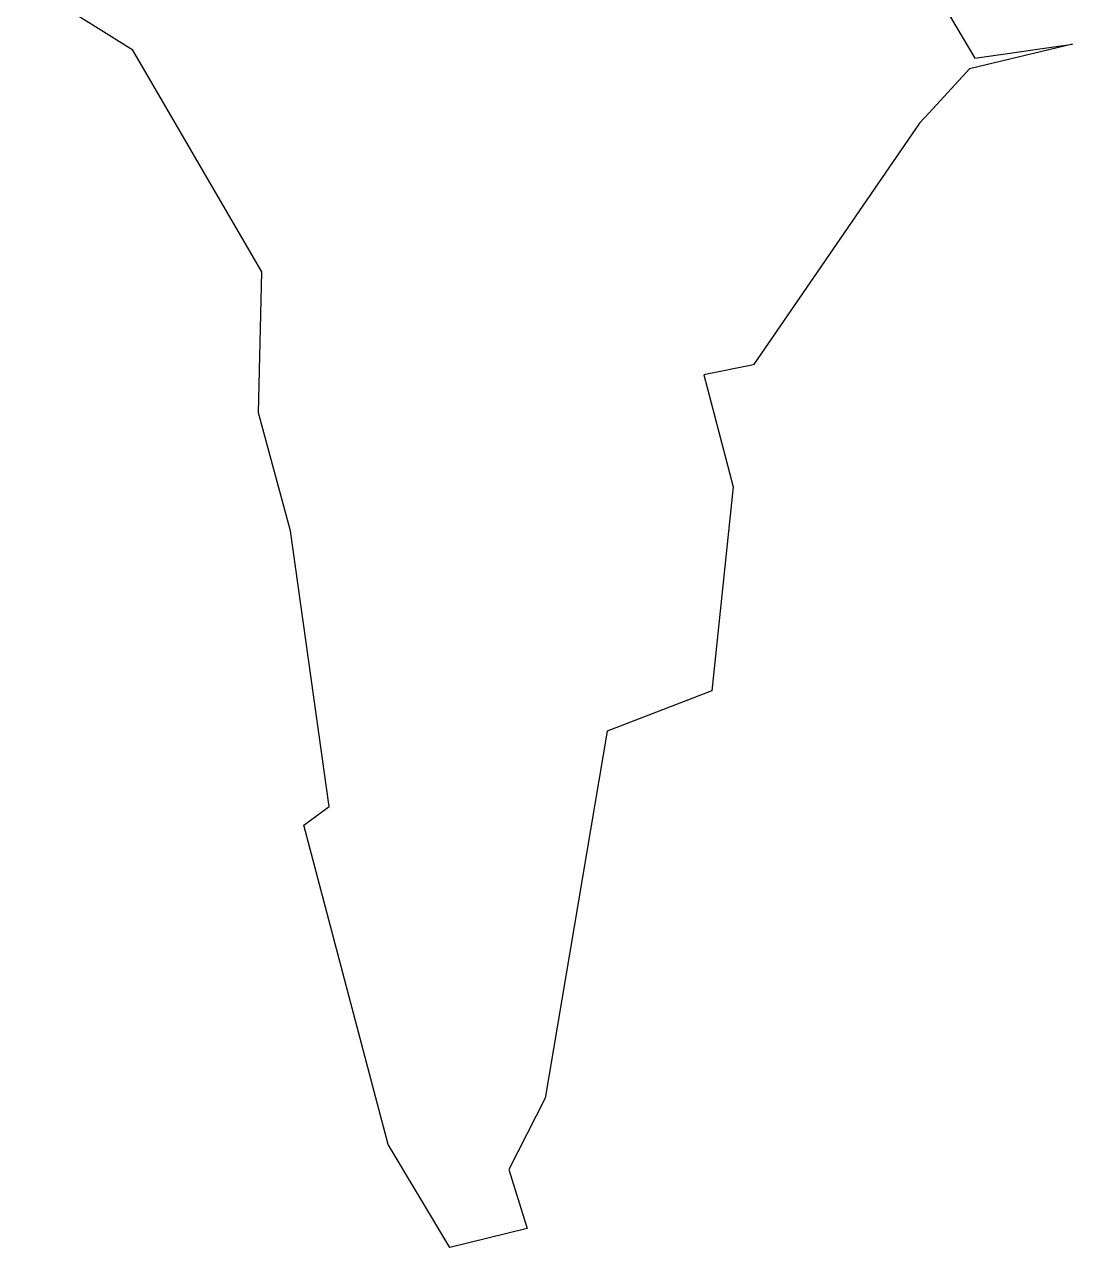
# Model space of a CAD drawing. Header units: metres. Extents: x 332876 to 333955, y 1790909 to 1792363.
# Drawn here: x 333345 to 333955, y 1790909 to 1791621 of the extents above; entities that cross this region are included whole.
import ezdxf

# ---------------------------------------------------------------- set-up
doc = ezdxf.new("R2010")
doc.units = ezdxf.units.M
doc.layers.add('village', color=3, linetype='Continuous')

msp = doc.modelspace()

# ---------------------------------------------------------------- linework, layer by layer
at = {"layer": 'village', "color": 3}
for p, q in [((333807.18, 1791755.93), (333898.07, 1791601.1)), ((333408.07, 1791605.69), (333345.07, 1791645.23)), ((333955.02, 1791609.3), (333895.14, 1791594.92)), ((333898.07, 1791601.1), (333955.02, 1791609.3)), ((333483.12, 1791476.87), (333408.07, 1791605.69)), ((333895.14, 1791594.92), (333873.97, 1791571.9)), ((333873.97, 1791571.9), (333866.03, 1791563.27)), ((333866.03, 1791563.27), (333769.37, 1791422.58)), ((333481.21, 1791394.78), (333483.12, 1791476.87)), ((333769.37, 1791422.58), (333740.35, 1791416.83)), ((333740.35, 1791416.83), (333757.61, 1791351.74)), ((333499.83, 1791326.03), (333481.21, 1791394.78)), ((333757.61, 1791351.74), (333745.16, 1791232.99)), ((333522.35, 1791165.63), (333499.83, 1791326.03)), ((333745.16, 1791232.99), (333684.14, 1791209.55)), ((333684.14, 1791209.55), (333648.2, 1790995.92)), ((333507.62, 1791154.78), (333522.35, 1791165.63)), ((333556.79, 1790968.95), (333507.62, 1791154.78)), ((333648.2, 1790995.92), (333627.04, 1790954.36)), ((333592.69, 1790909.03), (333556.79, 1790968.95)), ((333627.04, 1790954.36), (333637.58, 1790920.09)), ((333637.58, 1790920.09), (333592.69, 1790909.03))]:
    msp.add_line(p, q, dxfattribs=at)

doc.saveas('drawing.dxf')
